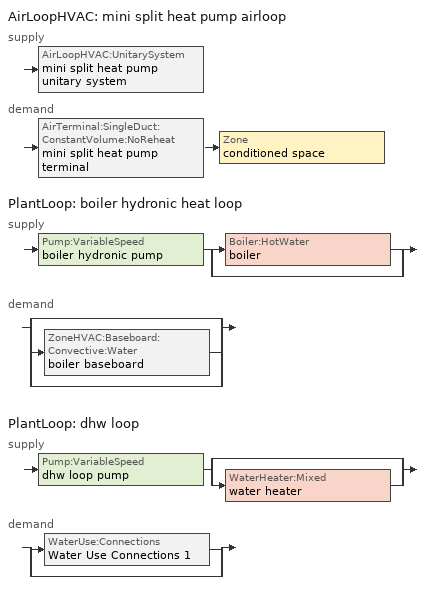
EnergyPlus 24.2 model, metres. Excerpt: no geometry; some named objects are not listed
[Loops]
AirLoopHVAC 'mini split heat pump airloop'
 supply: AirLoopHVAC:UnitarySystem 'mini split heat pump unitary system'
 demand: AirTerminal:SingleDuct:ConstantVolume:NoReheat 'mini split heat pump terminal' > Zone 'conditioned space'
PlantLoop 'boiler hydronic heat loop'
 supply: Pump:VariableSpeed 'boiler hydronic pump' > split
  | Boiler:HotWater 'boiler'
  | bypass
 demand: split
  | bypass
  | ZoneHVAC:Baseboard:Convective:Water 'boiler baseboard'
  | bypass
PlantLoop 'dhw loop'
 supply: Pump:VariableSpeed 'dhw loop pump' > split
  | bypass
  | WaterHeater:Mixed 'water heater'
 demand: split
  | WaterUse:Connections 'Water Use Connections 1'
  | bypass
[ZoneControl:Thermostat]
conditioned space Thermostat: Zone or ZoneList=conditioned space; Control Type Schedule=conditioned space Thermostat Schedule; Control 1=conditioned space temperature setpoint; Temperature Difference Between Cutout And Setpoint {deltaC}=0
[ThermostatSetpoint:DualSetpoint]
conditioned space temperature setpoint: Heating Setpoint Temperature Schedule=heating setpoint; Cooling Setpoint Temperature Schedule=cooling setpoint
[ZoneHVAC:Baseboard:Convective:Water]
boiler baseboard: Availability Schedule=Always On Discrete; Heating Design Capacity Method=HeatingDesignCapacity; Heating Design Capacity {W}=41600; Heating Design Capacity Per Floor Area {W/m2}=0; Fraction of Autosized Heating Design Capacity=0.8; U-Factor Times Area Value {W/K}=2995.2; Maximum Water Flow Rate {m3/s}=0.00179204; Convergence Tolerance=0.001
[AirTerminal:SingleDuct:ConstantVolume:NoReheat]
mini split heat pump terminal: Availability Schedule=Always On Discrete; Maximum Air Flow Rate {m3/s}=0.687155
[Zone equipment]
conditioned space: boiler baseboard, mini split heat pump terminal
[AirLoopHVAC]
mini split heat pump airloop: Design Supply Air Flow Rate {m3/s}=0.687155; Design Return Air Flow Fraction of Supply Air Flow=1
[Sizing:System]
mini split heat pump airloop: Type of Load to Size On=Sensible; Design Outdoor Air Flow Rate {m3/s}=Autosize; Central Heating Maximum System Air Flow Ratio=0.3; Preheat Design Temperature {C}=7; Preheat Design Humidity Ratio {kgWater/kgDryAir}=0.008; Precool Design Temperature {C}=12.8; Precool Design Humidity Ratio {kgWater/kgDryAir}=0.008; Central Cooling Design Supply Air Temperature {C}=12.8; Central Heating Design Supply Air Temperature {C}=16.7; Type of Zone Sum to Use=NonCoincident; 100% Outdoor Air in Cooling=Yes; 100% Outdoor Air in Heating=Yes; Central Cooling Design Supply Air Humidity Ratio {kgWater/kgDryAir}=0.0085; Central Heating Design Supply Air Humidity Ratio {kgWater/kgDryAir}=0.008; Cooling Supply Air Flow Rate Method=DesignDay; Cooling Supply Air Flow Rate {m3/s}=0; Cooling Supply Air Flow Rate Per Floor Area {m3/s-m2}=0.00996765; Cooling Fraction of Autosized Cooling Supply Air Flow Rate=1; Cooling Supply Air Flow Rate Per Unit Cooling Capacity {m3/s-W}=3.94755e-05; Heating Supply Air Flow Rate Method=DesignDay; Heating Supply Air Flow Rate {m3/s}=0; Heating Supply Air Flow Rate Per Floor Area {m3/s-m2}=0.00996765; Heating Fraction of Autosized Heating Supply Air Flow Rate=1; Heating Fraction of Autosized Cooling Supply Air Flow Rate=1; Heating Supply Air Flow Rate Per Unit Heating Capacity {m3/s-W}=3.15882e-05; System Outdoor Air Method=ZoneSum; Zone Maximum Outdoor Air Fraction=1; Cooling Design Capacity Method=CoolingDesignCapacity; Cooling Design Capacity {W}=Autosize; Cooling Design Capacity Per Floor Area {W/m2}=234.7; Fraction of Autosized Cooling Design Capacity=1; Heating Design Capacity Method=HeatingDesignCapacity; Heating Design Capacity {W}=Autosize; Heating Design Capacity Per Floor Area {W/m2}=157; Fraction of Autosized Heating Design Capacity=1; Central Cooling Capacity Control Method=OnOff; Occupant Diversity=Autosize
[AvailabilityManager:Scheduled]
mini split heat pump airloop Availability Manager: Schedule=Always On Discrete
[AirLoopHVAC:UnitarySystem]
mini split heat pump unitary system: Control Type=Load; Controlling Zone or Thermostat Location=conditioned space; Dehumidification Control Type=None; Availability Schedule=Always On Discrete; Supply Fan=mini split heat pump supply fan; Fan Placement=BlowThrough; Supply Air Fan Operating Mode Schedule=mini split heat pump auto fan schedule; Heating Coil=mini split heat pump htg coil; DX Heating Coil Sizing Ratio=1; Cooling Coil=mini split heat pump clg coil; Use DOAS DX Cooling Coil=No; Minimum Supply Air Temperature {C}=2; Latent Load Control=SensibleOnlyLoadControl; Cooling Supply Air Flow Rate Method=SupplyAirFlowRate; Cooling Supply Air Flow Rate {m3/s}=0.687155; Heating Supply Air Flow Rate Method=SupplyAirFlowRate; Heating Supply Air Flow Rate {m3/s}=0.687155; No Load Supply Air Flow Rate Method=SupplyAirFlowRate; No Load Supply Air Flow Rate {m3/s}=0; No Load Supply Air Flow Rate Control Set To Low Speed=Yes; Maximum Supply Air Temperature {C}=48.8889; Maximum Outdoor Dry-Bulb Temperature for Supplemental Heater Operation {C}=21; Ancillary On-Cycle Electric Power {W}=0; Ancillary Off-Cycle Electric Power {W}=0; Design Specification Multispeed Object=Unitary System Performance Multispeed 1
[Fan:SystemModel]
mini split heat pump supply fan: Availability Schedule=Always On Discrete; Design Maximum Air Flow Rate {m3/s}=0.846251; Speed Control Method=Discrete; Electric Power Minimum Flow Rate Fraction=0.2; Design Pressure Rise {Pa}=500; Motor Efficiency=1; Motor In Air Stream Fraction=1; Design Electric Power Consumption {W}=Autosize; Design Power Sizing Method=PowerPerFlow; Electric Power Per Unit Flow Rate {W/(m3/s)}=148.322; Electric Power Per Unit Flow Rate Per Unit Pressure {W/((m3/s)-Pa)}=1.66667; Fan Total Efficiency=0.7; Motor Loss Radiative Fraction=0; Number of Speeds=4; Speed Flow Fraction 1=0.20706; Speed Electric Power Fraction 1=0.00888; Speed Flow Fraction 2=0.252; Speed Electric Power Fraction 2=0.016; Speed Flow Fraction 3=0.812; Speed Electric Power Fraction 3=0.53539; Speed Flow Fraction 4=1; Speed Electric Power Fraction 4=1
[Coil:Heating:DX:MultiSpeed]
mini split heat pump htg coil: Availability Schedule=Always On Discrete; Minimum Outdoor Dry-Bulb Temperature for Compressor Operation {C}=-3.88889; Crankcase Heater Capacity {W}=50; Maximum Outdoor Dry-Bulb Temperature for Crankcase Heater Operation {C}=10; Defrost Energy Input Ratio Function of Temperature Curve=Defrosteir; Maximum Outdoor Dry-Bulb Temperature for Defrost Operation {C}=4.44444; Defrost Strategy=ReverseCycle; Defrost Control=Timed; Defrost Time Period Fraction=0.058333; Resistive Defrost Heater Capacity {W}=AutoSize; Apply Part Load Fraction to Speeds Greater than 1=No; Fuel Type=Electricity; Region number for Calculating HSPF=4; Number of Speeds=2; Speed Gross Rated Heating Capacity 1 {W}=3970.39; Speed Gross Rated Heating COP 1 {W/W}=4.13916; Speed Rated Air Flow Rate 1 {m3/s}=0.213232; Speed Rated Supply Air Fan Power Per Volume Flow Rate 2017 1 {W/(m3/s)}=773.3; Speed Rated Supply Air Fan Power Per Volume Flow Rate 2023 1 {W/(m3/s)}=934.4; Speed Heating Capacity Function of Temperature Curve Name 1=Heat-CAP-fT1; Speed Heating Capacity Function of Flow Fraction Curve Name 1=Heat-CAP-fFF1; Speed Energy Input Ratio Function of Temperature Curve Name 1=Heat-EIR-fT1; Speed Energy Input Ratio Function of Flow Fraction Curve Name 1=Heat-EIR-fFF1; Speed Part Load Fraction Correlation Curve Name 1=Heat-PLF-fPLR1; Speed Rated Waste Heat Fraction of Power Input 1=0.2; Speed Waste Heat Function of Temperature Curve Name 1=ConstantBiquadratic 1; Speed Gross Rated Heating Capacity 2 {W}=15638; Speed Gross Rated Heating COP 2 {W/W}=2.83907; Speed Rated Air Flow Rate 2 {m3/s}=0.846161; Speed Rated Supply Air Fan Power Per Volume Flow Rate 2017 2 {W/(m3/s)}=773.3; Speed Rated Supply Air Fan Power Per Volume Flow Rate 2023 2 {W/(m3/s)}=934.4; Speed Heating Capacity Function of Temperature Curve Name 2=Heat-CAP-fT2; Speed Heating Capacity Function of Flow Fraction Curve Name 2=Heat-CAP-fFF2; Speed Energy Input Ratio Function of Temperature Curve Name 2=Heat-EIR-fT2; Speed Energy Input Ratio Function of Flow Fraction Curve Name 2=Heat-EIR-fFF2; Speed Part Load Fraction Correlation Curve Name 2=Heat-PLF-fPLR2; Speed Rated Waste Heat Fraction of Power Input 2=0.2; Speed Waste Heat Function of Temperature Curve Name 2=ConstantBiquadratic 1
[Coil:Cooling:DX:MultiSpeed]
mini split heat pump clg coil: Availability Schedule=Always On Discrete; Condenser Type=AirCooled; Minimum Outdoor Dry-Bulb Temperature for Compressor Operation {C}=-25; Apply Part Load Fraction to Speeds Greater than 1=No; Apply Latent Degradation to Speeds Greater than 1=No; Crankcase Heater Capacity {W}=50; Maximum Outdoor Dry-Bulb Temperature for Crankcase Heater Operation {C}=10; Basin Heater Capacity {W/K}=0; Basin Heater Setpoint Temperature {C}=2; Fuel Type=Electricity; Number of Speeds=2; Speed Gross Rated Total Cooling Capacity 1 {W}=3265.11; Speed Gross Rated Sensible Heat Ratio 1=0.806404; Speed Gross Rated Cooling COP 1 {W/W}=3.60947; Speed Rated Air Flow Rate 1 {m3/s}=0.175206; Speed Rated Evaporator Fan Power Per Volume Flow Rate 2017 1 {W/(m3/s)}=773.3; Speed Rated Evaporator Fan Power Per Volume Flow Rate 2023 1 {W/(m3/s)}=934.4; Speed Total Cooling Capacity Function of Temperature Curve Name 1=Cool-CAP-fT1; Speed Total Cooling Capacity Function of Flow Fraction Curve Name 1=Cool-CAP-fFF1; Speed Energy Input Ratio Function of Temperature Curve Name 1=Cool-EIR-fT1; Speed Energy Input Ratio Function of Flow Fraction Curve Name 1=Cool-EIR-fFF1; Speed Part Load Fraction Correlation Curve Name 1=Cool-PLF-fPLR1; Speed Nominal Time for Condensate Removal to Begin 1 {s}=1000; Speed Ratio of Initial Moisture Evaporation Rate and Steady State Latent Capacity 1=1.5; Speed Maximum Cycling Rate 1 {cycles/hr}=3; Speed Latent Capacity Time Constant 1 {s}=45; Speed Rated Waste Heat Fraction of Power Input 1=0.2; Speed Waste Heat Function of Temperature Curve Name 1=ConstantBiquadratic; Speed Evaporative Condenser Effectiveness 1=0.9; Speed Evaporative Condenser Air Flow Rate 1 {m3/s}=AutoSize; Speed Rated Evaporative Condenser Pump Power Consumption 1 {W}=AutoSize; Speed Gross Rated Total Cooling Capacity 2 {W}=12867.2; Speed Gross Rated Sensible Heat Ratio 2=0.759942; Speed Gross Rated Cooling COP 2 {W/W}=2.78765; Speed Rated Air Flow Rate 2 {m3/s}=0.687083; Speed Rated Evaporator Fan Power Per Volume Flow Rate 2017 2 {W/(m3/s)}=773.3; Speed Rated Evaporator Fan Power Per Volume Flow Rate 2023 2 {W/(m3/s)}=934.4; Speed Total Cooling Capacity Function of Temperature Curve Name 2=Cool-CAP-fT2; Speed Total Cooling Capacity Function of Flow Fraction Curve Name 2=Cool-CAP-fFF2; Speed Energy Input Ratio Function of Temperature Curve Name 2=Cool-EIR-fT2; Speed Energy Input Ratio Function of Flow Fraction Curve Name 2=Cool-EIR-fFF2; Speed Part Load Fraction Correlation Curve Name 2=Cool-PLF-fPLR2; Speed Nominal Time for Condensate Removal to Begin 2 {s}=1000; Speed Ratio of Initial Moisture Evaporation Rate and Steady State Latent Capacity 2=1.5; Speed Maximum Cycling Rate 2 {cycles/hr}=3; Speed Latent Capacity Time Constant 2 {s}=45; Speed Rated Waste Heat Fraction of Power Input 2=0.2; Speed Waste Heat Function of Temperature Curve Name 2=ConstantBiquadratic; Speed Evaporative Condenser Effectiveness 2=0.9; Speed Evaporative Condenser Air Flow Rate 2 {m3/s}=AutoSize; Speed Rated Evaporative Condenser Pump Power Consumption 2 {W}=AutoSize
[UnitarySystemPerformance:Multispeed]
Unitary System Performance Multispeed 1: Number of Speeds for Heating=2; Number of Speeds for Cooling=2; Single Mode Operation=No; No Load Supply Air Flow Rate Ratio=1; Heating Speed Supply Air Flow Ratio 1=0.310345; Cooling Speed Supply Air Flow Ratio 1=0.255; Heating Speed Supply Air Flow Ratio 2=1.23153; Cooling Speed Supply Air Flow Ratio 2=1
[PlantLoop] Fluid Type=Water; Maximum Loop Temperature {C}=100; Minimum Loop Temperature {C}=0; Minimum Loop Flow Rate {m3/s}=0; Load Distribution Scheme=Optimal; Plant Loop Demand Calculation Scheme=SingleSetpoint; Common Pipe Simulation=None
Name | Plant Equipment Operation Scheme | Maximum Loop Flow Rate {m3/s} | Plant Loop Volume {m3}
boiler hydronic heat loop | boiler hydronic heat loop Operation Schemes | Autosize | Autocalculate
dhw loop | dhw loop Operation Schemes | 0.01 | 0.003
[Sizing:Plant] Loop Type=Heating; Sizing Option=NonCoincident; Zone Timesteps in Averaging Window=1; Coincident Sizing Factor Mode=None
Name | Design Loop Exit Temperature {C} | Loop Design Temperature Difference {deltaC}
boiler hydronic heat loop | 82.2222 | 11.1111
dhw loop | 55 | 5.55556
[Pump:VariableSpeed] Motor Efficiency=0.85; Fraction of Motor Inefficiencies to Fluid Stream=0; Coefficient 1 of the Part Load Performance Curve=0; Coefficient 2 of the Part Load Performance Curve=1; Coefficient 3 of the Part Load Performance Curve=0; Coefficient 4 of the Part Load Performance Curve=0; Design Minimum Flow Rate {m3/s}=0; Pump Control Type=Intermittent; Skin Loss Radiative Fraction=0.5; Design Power Sizing Method=PowerPerFlowPerPressure; Design Electric Power per Unit Flow Rate {W/(m3/s)}=348701.1; Design Shaft Power per Unit Flow Rate per Unit Head {W/((m3/s)-Pa)}=1.28205; Design Minimum Flow Rate Fraction=0
Name | Design Maximum Flow Rate {m3/s} | Design Pump Head {Pa} | Design Power Consumption {W}
boiler hydronic pump | 3.75e-05 | 20000 | 1
dhw loop pump | 0.01 | 1 | 0
[Boiler:HotWater]
boiler: Fuel Type=FuelOilNo2; Nominal Capacity {W}=41600; Nominal Thermal Efficiency=0.83; Efficiency Curve Temperature Evaluation Variable=LeavingBoiler; Normalized Boiler Efficiency Curve=NonCondensingBoilerEff; Design Water Flow Rate {m3/s}=Autosize; Minimum Part Load Ratio=0; Maximum Part Load Ratio=1; Optimum Part Load Ratio=1; Water Outlet Upper Temperature Limit {C}=99.9; Boiler Flow Mode=LeavingSetpointModulated; On Cycle Parasitic Electric Load {W}=0; Sizing Factor=1; Off Cycle Parasitic Fuel Load {W}=0
[SetpointManager:Scheduled] Control Variable=Temperature
Name | Schedule
boiler hydronic heat loop setpoint manager | boiler hydronic heat supply setpoint
Setpoint Manager Scheduled 1 | dhw temp
[PlantEquipmentOperationSchemes] Control Scheme Object Type 1=PlantEquipmentOperation:HeatingLoad; Control Scheme Schedule Name 1=Always On Discrete
Name | Control Scheme Name 1
boiler hydronic heat loop Operation Schemes | boiler hydronic heat loop Heating Operation Scheme
dhw loop Operation Schemes | dhw loop Heating Operation Scheme
[PlantEquipmentOperation:HeatingLoad] Load Range Lower Limit 1 {W}=0; Load Range Upper Limit 1 {W}=1000000000
Name | Range Equipment List Name 1
boiler hydronic heat loop Heating Operation Scheme | boiler hydronic heat loop Heating Equipment List
dhw loop Heating Operation Scheme | dhw loop Heating Equipment List
[PlantEquipmentList]
boiler hydronic heat loop Heating Equipment List: Boiler:HotWater, boiler
dhw loop Heating Equipment List: WaterHeater:Mixed, water heater
[WaterHeater:Mixed]
water heater: Tank Volume {m3}=0.00378541; Setpoint Temperature Schedule=water heater setpoint; Deadband Temperature Difference {deltaC}=0; Maximum Temperature Limit {C}=99; Heater Control Type=Modulate; Heater Maximum Capacity {W}=2.93071e+10; Heater Minimum Capacity {W}=0; Heater Ignition Minimum Flow Rate {m3/s}=0; Heater Ignition Delay {s}=0; Heater Fuel Type=FuelOilNo2; Heater Thermal Efficiency=0.368; Off Cycle Parasitic Fuel Consumption Rate {W}=0; Off Cycle Parasitic Fuel Type=Electricity; Off Cycle Parasitic Heat Fraction to Tank=0; On Cycle Parasitic Fuel Consumption Rate {W}=0; On Cycle Parasitic Fuel Type=Electricity; On Cycle Parasitic Heat Fraction to Tank=0; Ambient Temperature Indicator=Zone; Ambient Temperature Zone=conditioned space; Off Cycle Loss Coefficient to Ambient Temperature {W/K}=0; Off Cycle Loss Fraction to Zone=1; On Cycle Loss Coefficient to Ambient Temperature {W/K}=0; On Cycle Loss Fraction to Zone=1; Use Side Effectiveness=1; Source Side Effectiveness=1; Use Side Design Flow Rate {m3/s}=Autosize; Source Side Design Flow Rate {m3/s}=Autosize; Indirect Water Heating Recovery Time {hr}=1.5; Source Side Flow Control Mode=IndirectHeatPrimarySetpoint
[WaterHeater:Sizing]
water heater: Design Mode=PeakDraw; Time Storage Can Meet Peak Draw {hr}=0.538503; Time for Tank Recovery {hr}=0; Nominal Tank Volume for Autosizing Plant Connections {m3}=1
[WaterUse:Connections]
Water Use Connections 1: Drain Water Heat Exchanger Type=None; Drain Water Heat Exchanger Destination=Plant; Water Use Equipment Name 1=dhw fixtures; Water Use Equipment Name 2=dhw distribution waste; Water Use Equipment Name 3=clothes washer; Water Use Equipment Name 4=dishwasher
[WaterUse:Equipment]
Name | Peak Flow Rate {m3/s} | Flow Rate Fraction Schedule | Target Temperature Schedule
dhw fixtures | 4.47036e-06 | dhw fixtures schedule | mixed water temperature schedule
dhw distribution waste | 1.35522e-06 | dhw fixtures schedule | mixed water temperature schedule
clothes washer | 9.69919e-07 | clothes washer schedule
dishwasher | 2.90872e-07 | dishwasher schedule
[EnergyManagementSystem:GlobalVariable]
infil_program_Qfan
infil_program_Qinf
mini_split_heat_pump_airloop_Fan_RTF
natural_vent_program_Qnv
natural_vent_program_Qwhf
[EnergyManagementSystem:InternalVariable]
Name | Internal Data Index Key | Internal Data Type
boiler_hydronic_pump_rated_mfr | boiler hydronic pump | Pump Maximum Mass Flow Rate
mini_split_heat_pump_airloop_max_sup_fan_mfr | mini split heat pump supply fan | Fan Maximum Mass Flow Rate
[EnergyManagementSystem:Sensor]
Name | Output:Variable or Output:Meter Index Key | Output:Variable or Output:Meter
airflow_gain | infil flow | Infiltration Sensible Heat Gain Energy
airflow_gain_1 | natural vent flow | Infiltration Sensible Heat Gain Energy
airflow_gain_2 | whole house fan flow | Infiltration Sensible Heat Gain Energy
airflow_loss | infil flow | Infiltration Sensible Heat Loss Energy
airflow_loss_1 | natural vent flow | Infiltration Sensible Heat Loss Energy
airflow_loss_2 | whole house fan flow | Infiltration Sensible Heat Loss Energy
boiler_baseboard_s | boiler baseboard | Baseboard Total Heating Energy
boiler_hydronic_pump_mfr_s | boiler hydronic pump | Pump Mass Flow Rate
boiler_hydronic_pump_s | boiler hydronic pump | Pump Electricity Energy
boiler_plr_s | boiler | Boiler Part Load Ratio
clg_load_cond |  | Cooling:EnergyTransfer:Zone:CONDITIONED SPACE
clg_sp_s; clg_sp_s_1 | cooling setpoint | Schedule Value
clothes_dryer_exhaust_0_sch_s | clothes dryer exhaust 0 schedule | Schedule Value
conditioned_space_clg_unmet_s | conditioned space | Zone Cooling Setpoint Not Met Time
conditioned_space_htg_unmet_s | conditioned space | Zone Heating Setpoint Not Met Time
cool_season | cooling season schedule | Schedule Value
dhw_loss | water heater | Water Heater Heat Loss Energy
dhw_rtf | water heater | Water Heater Runtime Fraction
fridge_tin_s; tin_s; tin_s_1 | conditioned space | Zone Mean Air Temperature
htg_load_cond |  | Heating:EnergyTransfer:Zone:CONDITIONED SPACE
htg_sp_s; htg_sp_s_1 | heating setpoint | Schedule Value
ig_ee_conv | clothes dryer | Electric Equipment Convective Heating Energy
ig_ee_conv_1 | clothes washer | Electric Equipment Convective Heating Energy
ig_ee_conv_2 | cooking range | Electric Equipment Convective Heating Energy
ig_ee_conv_3 | dishwasher | Electric Equipment Convective Heating Energy
ig_ee_conv_4 | fridge | Electric Equipment Convective Heating Energy
ig_ee_conv_5 | misc plug loads | Electric Equipment Convective Heating Energy
ig_ee_conv_6 | whole house fan | Electric Equipment Convective Heating Energy
ig_ee_rad | clothes dryer | Electric Equipment Radiant Heating Energy
ig_ee_rad_1 | clothes washer | Electric Equipment Radiant Heating Energy
ig_ee_rad_2 | cooking range | Electric Equipment Radiant Heating Energy
ig_ee_rad_3 | dishwasher | Electric Equipment Radiant Heating Energy
ig_ee_rad_4 | fridge | Electric Equipment Radiant Heating Energy
ig_ee_rad_5 | misc plug loads | Electric Equipment Radiant Heating Energy
ig_ee_rad_6 | whole house fan | Electric Equipment Radiant Heating Energy
ig_lgt_conv | interior lighting | Lights Convective Heating Energy
ig_lgt_rad | interior lighting | Lights Radiant Heating Energy
ig_lgt_vis | interior lighting | Lights Visible Radiation Heating Energy
ig_oe_conv | clothes dryer 1 | Other Equipment Convective Heating Energy
ig_oe_conv_1 | cooking range 1 | Other Equipment Convective Heating Energy
ig_oe_conv_2 | general water use latent | Other Equipment Convective Heating Energy
ig_oe_conv_3 | general water use sensible | Other Equipment Convective Heating Energy
ig_oe_conv_4 | water heater energy adjustment1 | Other Equipment Convective Heating Energy
ig_oe_rad | clothes dryer 1 | Other Equipment Radiant Heating Energy
ig_oe_rad_1 | cooking range 1 | Other Equipment Radiant Heating Energy
ig_oe_rad_2 | general water use latent | Other Equipment Radiant Heating Energy
ig_oe_rad_3 | general water use sensible | Other Equipment Radiant Heating Energy
ig_oe_rad_4 | water heater energy adjustment1 | Other Equipment Radiant Heating Energy
ig_ppl_conv | occupants | People Convective Heating Energy
ig_ppl_rad | occupants | People Radiant Heating Energy
im_conv | furniture mass conditioned space 1 | Surface Inside Face Convection Heat Gain Energy
im_conv_1 | partition wall mass | Surface Inside Face Convection Heat Gain Energy
im_ig | furniture mass conditioned space 1 | Surface Inside Face Internal Gains Radiation Heat Gain Energy
im_ig_1 | partition wall mass | Surface Inside Face Internal Gains Radiation Heat Gain Energy
im_lgt | furniture mass conditioned space 1 | Surface Inside Face Lights Radiation Heat Gain Energy
im_lgt_1 | partition wall mass | Surface Inside Face Lights Radiation Heat Gain Energy
im_sol | furniture mass conditioned space 1 | Surface Inside Face Solar Radiation Heat Gain Energy
im_sol_1 | partition wall mass | Surface Inside Face Solar Radiation Heat Gain Energy
im_surf | furniture mass conditioned space 1 | Surface Inside Face Net Surface Thermal Radiation Heat Gain Energy
im_surf_1 | partition wall mass | Surface Inside Face Net Surface Thermal Radiation Heat Gain Energy
mech_vent_bath_fan_0_sch_s | mech vent bath fan 0 schedule | Schedule Value
mini_split_heat_pump_airloop_Fan_RTF_s | mini split heat pump supply fan | Fan Runtime Fraction Speed 1
mini_split_heat_pump_airloop_Fan_RTF_s_1 | mini split heat pump supply fan | Fan Runtime Fraction Speed 2
mini_split_heat_pump_airloop_Fan_RTF_s_2 | mini split heat pump supply fan | Fan Runtime Fraction Speed 3
mini_split_heat_pump_airloop_Fan_RTF_s_3 | mini split heat pump supply fan | Fan Runtime Fraction Speed 4
mini_split_heat_pump_clg_coil_s | mini split heat pump clg coil | Cooling Coil Total Cooling Energy
mini_split_heat_pump_htg_coil_s | mini split heat pump htg coil | Heating Coil Heating Energy
mini_split_heat_pump_supply_fan_s | mini split heat pump supply fan | Fan Electricity Energy
mv_conv | mech vent bath fan 0 | Electric Equipment Convective Heating Energy
mv_conv_1 | mech vent house fan | Electric Equipment Convective Heating Energy
mv_conv_2 | mech vent house fan cfis | Electric Equipment Convective Heating Energy
mv_conv_3 | mech vent house fan latent load | Other Equipment Convective Heating Energy
mv_conv_4 | mech vent house fan sensible load | Other Equipment Convective Heating Energy
mv_rad | mech vent bath fan 0 | Electric Equipment Radiant Heating Energy
mv_rad_1 | mech vent house fan | Electric Equipment Radiant Heating Energy
mv_rad_2 | mech vent house fan cfis | Electric Equipment Radiant Heating Energy
mv_rad_3 | mech vent house fan latent load | Other Equipment Radiant Heating Energy
mv_rad_4 | mech vent house fan sensible load | Other Equipment Radiant Heating Energy
natural_vent_s | natural vent schedule | Schedule Value
out_pb_s |  | Site Outdoor Air Barometric Pressure
out_wt_s |  | Site Outdoor Air Humidity Ratio
site_vw_s |  | Site Wind Speed
ss_back_out | Window1 | Surface Window Shortwave from Zone Back Out Window Heat Transfer Rate
ss_back_out_1 | Window10 | Surface Window Shortwave from Zone Back Out Window Heat Transfer Rate
ss_back_out_10 | Window7 | Surface Window Shortwave from Zone Back Out Window Heat Transfer Rate
ss_back_out_11 | Window9 | Surface Window Shortwave from Zone Back Out Window Heat Transfer Rate
ss_back_out_2 | Window11 | Surface Window Shortwave from Zone Back Out Window Heat Transfer Rate
ss_back_out_3 | Window13 | Surface Window Shortwave from Zone Back Out Window Heat Transfer Rate
ss_back_out_4 | Window15 | Surface Window Shortwave from Zone Back Out Window Heat Transfer Rate
ss_back_out_5 | Window2 | Surface Window Shortwave from Zone Back Out Window Heat Transfer Rate
ss_back_out_6 | Window3 | Surface Window Shortwave from Zone Back Out Window Heat Transfer Rate
ss_back_out_7 | Window4 | Surface Window Shortwave from Zone Back Out Window Heat Transfer Rate
ss_back_out_8 | Window5 | Surface Window Shortwave from Zone Back Out Window Heat Transfer Rate
ss_back_out_9 | Window6 | Surface Window Shortwave from Zone Back Out Window Heat Transfer Rate
ss_conv | Door1 | Surface Inside Face Convection Heat Gain Energy
ss_conv_1 | Door2 | Surface Inside Face Convection Heat Gain Energy
ss_conv_10 | Window4 | Surface Inside Face Convection Heat Gain Energy
ss_conv_11 | Window5 | Surface Inside Face Convection Heat Gain Energy
ss_conv_12 | Window6 | Surface Inside Face Convection Heat Gain Energy
ss_conv_13 | Window7 | Surface Inside Face Convection Heat Gain Energy
ss_conv_14 | Window9 | Surface Inside Face Convection Heat Gain Energy
ss_conv_2 | Door3 | Surface Inside Face Convection Heat Gain Energy
ss_conv_3 | Window1 | Surface Inside Face Convection Heat Gain Energy
ss_conv_4 | Window10 | Surface Inside Face Convection Heat Gain Energy
ss_conv_5 | Window11 | Surface Inside Face Convection Heat Gain Energy
ss_conv_6 | Window13 | Surface Inside Face Convection Heat Gain Energy
ss_conv_7 | Window15 | Surface Inside Face Convection Heat Gain Energy
ss_conv_8 | Window2 | Surface Inside Face Convection Heat Gain Energy
ss_conv_9 | Window3 | Surface Inside Face Convection Heat Gain Energy
ss_ig | Door1 | Surface Inside Face Internal Gains Radiation Heat Gain Energy
ss_ig_1 | Door2 | Surface Inside Face Internal Gains Radiation Heat Gain Energy
ss_ig_10 | Window4 | Surface Inside Face Internal Gains Radiation Heat Gain Energy
ss_ig_11 | Window5 | Surface Inside Face Internal Gains Radiation Heat Gain Energy
ss_ig_12 | Window6 | Surface Inside Face Internal Gains Radiation Heat Gain Energy
ss_ig_13 | Window7 | Surface Inside Face Internal Gains Radiation Heat Gain Energy
ss_ig_14 | Window9 | Surface Inside Face Internal Gains Radiation Heat Gain Energy
ss_ig_2 | Door3 | Surface Inside Face Internal Gains Radiation Heat Gain Energy
ss_ig_3 | Window1 | Surface Inside Face Internal Gains Radiation Heat Gain Energy
ss_ig_4 | Window10 | Surface Inside Face Internal Gains Radiation Heat Gain Energy
ss_ig_5 | Window11 | Surface Inside Face Internal Gains Radiation Heat Gain Energy
ss_ig_6 | Window13 | Surface Inside Face Internal Gains Radiation Heat Gain Energy
ss_ig_7 | Window15 | Surface Inside Face Internal Gains Radiation Heat Gain Energy
ss_ig_8 | Window2 | Surface Inside Face Internal Gains Radiation Heat Gain Energy
ss_ig_9 | Window3 | Surface Inside Face Internal Gains Radiation Heat Gain Energy
ss_lgt | Door1 | Surface Inside Face Lights Radiation Heat Gain Energy
ss_lgt_1 | Door2 | Surface Inside Face Lights Radiation Heat Gain Energy
ss_lgt_2 | Door3 | Surface Inside Face Lights Radiation Heat Gain Energy
ss_sol | Door1 | Surface Inside Face Solar Radiation Heat Gain Energy
ss_sol_1 | Door2 | Surface Inside Face Solar Radiation Heat Gain Energy
ss_sol_2 | Door3 | Surface Inside Face Solar Radiation Heat Gain Energy
ss_surf | Door1 | Surface Inside Face Net Surface Thermal Radiation Heat Gain Energy
ss_surf_1 | Door2 | Surface Inside Face Net Surface Thermal Radiation Heat Gain Energy
ss_surf_10 | Window4 | Surface Inside Face Net Surface Thermal Radiation Heat Gain Energy
ss_surf_11 | Window5 | Surface Inside Face Net Surface Thermal Radiation Heat Gain Energy
ss_surf_12 | Window6 | Surface Inside Face Net Surface Thermal Radiation Heat Gain Energy
ss_surf_13 | Window7 | Surface Inside Face Net Surface Thermal Radiation Heat Gain Energy
ss_surf_14 | Window9 | Surface Inside Face Net Surface Thermal Radiation Heat Gain Energy
ss_surf_2 | Door3 | Surface Inside Face Net Surface Thermal Radiation Heat Gain Energy
ss_surf_3 | Window1 | Surface Inside Face Net Surface Thermal Radiation Heat Gain Energy
ss_surf_4 | Window10 | Surface Inside Face Net Surface Thermal Radiation Heat Gain Energy
ss_surf_5 | Window11 | Surface Inside Face Net Surface Thermal Radiation Heat Gain Energy
ss_surf_6 | Window13 | Surface Inside Face Net Surface Thermal Radiation Heat Gain Energy
ss_surf_7 | Window15 | Surface Inside Face Net Surface Thermal Radiation Heat Gain Energy
ss_surf_8 | Window2 | Surface Inside Face Net Surface Thermal Radiation Heat Gain Energy
ss_surf_9 | Window3 | Surface Inside Face Net Surface Thermal Radiation Heat Gain Energy
ss_trans_in | Window1 | Surface Window Transmitted Solar Radiation Rate
ss_trans_in_1 | Window10 | Surface Window Transmitted Solar Radiation Rate
ss_trans_in_10 | Window7 | Surface Window Transmitted Solar Radiation Rate
ss_trans_in_11 | Window9 | Surface Window Transmitted Solar Radiation Rate
ss_trans_in_2 | Window11 | Surface Window Transmitted Solar Radiation Rate
ss_trans_in_3 | Window13 | Surface Window Transmitted Solar Radiation Rate
ss_trans_in_4 | Window15 | Surface Window Transmitted Solar Radiation Rate
ss_trans_in_5 | Window2 | Surface Window Transmitted Solar Radiation Rate
ss_trans_in_6 | Window3 | Surface Window Transmitted Solar Radiation Rate
ss_trans_in_7 | Window4 | Surface Window Transmitted Solar Radiation Rate
ss_trans_in_8 | Window5 | Surface Window Transmitted Solar Radiation Rate
ss_trans_in_9 | Window6 | Surface Window Transmitted Solar Radiation Rate
ss_trans_out | Window1 | Surface Inside Face Initial Transmitted Diffuse Transmitted Out Window Solar Radiation Rate
ss_trans_out_1 | Window10 | Surface Inside Face Initial Transmitted Diffuse Transmitted Out Window Solar Radiation Rate
ss_trans_out_10 | Window7 | Surface Inside Face Initial Transmitted Diffuse Transmitted Out Window Solar Radiation Rate
ss_trans_out_11 | Window9 | Surface Inside Face Initial Transmitted Diffuse Transmitted Out Window Solar Radiation Rate
ss_trans_out_2 | Window11 | Surface Inside Face Initial Transmitted Diffuse Transmitted Out Window Solar Radiation Rate
ss_trans_out_3 | Window13 | Surface Inside Face Initial Transmitted Diffuse Transmitted Out Window Solar Radiation Rate
ss_trans_out_4 | Window15 | Surface Inside Face Initial Transmitted Diffuse Transmitted Out Window Solar Radiation Rate
ss_trans_out_5 | Window2 | Surface Inside Face Initial Transmitted Diffuse Transmitted Out Window Solar Radiation Rate
ss_trans_out_6 | Window3 | Surface Inside Face Initial Transmitted Diffuse Transmitted Out Window Solar Radiation Rate
ss_trans_out_7 | Window4 | Surface Inside Face Initial Transmitted Diffuse Transmitted Out Window Solar Radiation Rate
ss_trans_out_8 | Window5 | Surface Inside Face Initial Transmitted Diffuse Transmitted Out Window Solar Radiation Rate
ss_trans_out_9 | Window6 | Surface Inside Face Initial Transmitted Diffuse Transmitted Out Window Solar Radiation Rate
s_conv | Floor1 | Surface Inside Face Convection Heat Gain Energy
s_conv_1 | Floor2 | Surface Inside Face Convection Heat Gain Energy
s_conv_10 | RimJoist2:0 | Surface Inside Face Convection Heat Gain Energy
s_conv_11 | RimJoist2:180 | Surface Inside Face Convection Heat Gain Energy
s_conv_12 | RimJoist2:270 | Surface Inside Face Convection Heat Gain Energy
s_conv_13 | RimJoist2:90 | Surface Inside Face Convection Heat Gain Energy
s_conv_14 | Roof2:0 | Surface Inside Face Convection Heat Gain Energy
s_conv_15 | Roof2:180 | Surface Inside Face Convection Heat Gain Energy
s_conv_16 | Roof2:270 | Surface Inside Face Convection Heat Gain Energy
s_conv_17 | Roof2:90 | Surface Inside Face Convection Heat Gain Energy
s_conv_18 | Roof3:0 | Surface Inside Face Convection Heat Gain Energy
s_conv_19 | Roof3:180 | Surface Inside Face Convection Heat Gain Energy
s_conv_2 | Floor3 | Surface Inside Face Convection Heat Gain Energy
s_conv_20 | Roof3:270 | Surface Inside Face Convection Heat Gain Energy
s_conv_21 | Roof3:90 | Surface Inside Face Convection Heat Gain Energy
s_conv_22 | Slab1 | Surface Inside Face Convection Heat Gain Energy
s_conv_23 | Slab2 | Surface Inside Face Convection Heat Gain Energy
s_conv_24 | Wall1:0 | Surface Inside Face Convection Heat Gain Energy
s_conv_25 | Wall1:180 | Surface Inside Face Convection Heat Gain Energy
s_conv_26 | Wall1:270 | Surface Inside Face Convection Heat Gain Energy
s_conv_27 | Wall1:90 | Surface Inside Face Convection Heat Gain Energy
s_conv_28 | Wall2:0 | Surface Inside Face Convection Heat Gain Energy
s_conv_29 | Wall2:180 | Surface Inside Face Convection Heat Gain Energy
s_conv_3 | FoundationWall1 | Surface Inside Face Convection Heat Gain Energy
s_conv_30 | Wall2:270 | Surface Inside Face Convection Heat Gain Energy
s_conv_31 | Wall2:90 | Surface Inside Face Convection Heat Gain Energy
s_conv_32 | Wall3:0 | Surface Inside Face Convection Heat Gain Energy
s_conv_33 | Wall3:180 | Surface Inside Face Convection Heat Gain Energy
s_conv_34 | Wall3:270 | Surface Inside Face Convection Heat Gain Energy
s_conv_35 | Wall3:90 | Surface Inside Face Convection Heat Gain Energy
s_conv_36 | Wall4:0 | Surface Inside Face Convection Heat Gain Energy
s_conv_37 | Wall4:180 | Surface Inside Face Convection Heat Gain Energy
s_conv_38 | Wall4:270 | Surface Inside Face Convection Heat Gain Energy
s_conv_39 | Wall4:90 | Surface Inside Face Convection Heat Gain Energy
s_conv_4 | inferred conditioned ceiling | Surface Inside Face Convection Heat Gain Energy
s_conv_5 | inferred conditioned floor | Surface Inside Face Convection Heat Gain Energy
s_conv_6 | RimJoist1:0 | Surface Inside Face Convection Heat Gain Energy
s_conv_7 | RimJoist1:180 | Surface Inside Face Convection Heat Gain Energy
s_conv_8 | RimJoist1:270 | Surface Inside Face Convection Heat Gain Energy
s_conv_9 | RimJoist1:90 | Surface Inside Face Convection Heat Gain Energy
s_ig | Floor1 | Surface Inside Face Internal Gains Radiation Heat Gain Energy
s_ig_1 | Floor2 | Surface Inside Face Internal Gains Radiation Heat Gain Energy
s_ig_10 | RimJoist2:0 | Surface Inside Face Internal Gains Radiation Heat Gain Energy
s_ig_11 | RimJoist2:180 | Surface Inside Face Internal Gains Radiation Heat Gain Energy
s_ig_12 | RimJoist2:270 | Surface Inside Face Internal Gains Radiation Heat Gain Energy
s_ig_13 | RimJoist2:90 | Surface Inside Face Internal Gains Radiation Heat Gain Energy
s_ig_14 | Roof2:0 | Surface Inside Face Internal Gains Radiation Heat Gain Energy
s_ig_15 | Roof2:180 | Surface Inside Face Internal Gains Radiation Heat Gain Energy
s_ig_16 | Roof2:270 | Surface Inside Face Internal Gains Radiation Heat Gain Energy
s_ig_17 | Roof2:90 | Surface Inside Face Internal Gains Radiation Heat Gain Energy
s_ig_18 | Roof3:0 | Surface Inside Face Internal Gains Radiation Heat Gain Energy
s_ig_19 | Roof3:180 | Surface Inside Face Internal Gains Radiation Heat Gain Energy
s_ig_2 | Floor3 | Surface Inside Face Internal Gains Radiation Heat Gain Energy
s_ig_20 | Roof3:270 | Surface Inside Face Internal Gains Radiation Heat Gain Energy
s_ig_21 | Roof3:90 | Surface Inside Face Internal Gains Radiation Heat Gain Energy
s_ig_22 | Slab1 | Surface Inside Face Internal Gains Radiation Heat Gain Energy
s_ig_23 | Slab2 | Surface Inside Face Internal Gains Radiation Heat Gain Energy
s_ig_24 | Wall1:0 | Surface Inside Face Internal Gains Radiation Heat Gain Energy
s_ig_25 | Wall1:180 | Surface Inside Face Internal Gains Radiation Heat Gain Energy
s_ig_26 | Wall1:270 | Surface Inside Face Internal Gains Radiation Heat Gain Energy
s_ig_27 | Wall1:90 | Surface Inside Face Internal Gains Radiation Heat Gain Energy
s_ig_28 | Wall2:0 | Surface Inside Face Internal Gains Radiation Heat Gain Energy
s_ig_29 | Wall2:180 | Surface Inside Face Internal Gains Radiation Heat Gain Energy
s_ig_3 | FoundationWall1 | Surface Inside Face Internal Gains Radiation Heat Gain Energy
s_ig_30 | Wall2:270 | Surface Inside Face Internal Gains Radiation Heat Gain Energy
s_ig_31 | Wall2:90 | Surface Inside Face Internal Gains Radiation Heat Gain Energy
s_ig_32 | Wall3:0 | Surface Inside Face Internal Gains Radiation Heat Gain Energy
s_ig_33 | Wall3:180 | Surface Inside Face Internal Gains Radiation Heat Gain Energy
s_ig_34 | Wall3:270 | Surface Inside Face Internal Gains Radiation Heat Gain Energy
s_ig_35 | Wall3:90 | Surface Inside Face Internal Gains Radiation Heat Gain Energy
s_ig_36 | Wall4:0 | Surface Inside Face Internal Gains Radiation Heat Gain Energy
s_ig_37 | Wall4:180 | Surface Inside Face Internal Gains Radiation Heat Gain Energy
s_ig_38 | Wall4:270 | Surface Inside Face Internal Gains Radiation Heat Gain Energy
s_ig_39 | Wall4:90 | Surface Inside Face Internal Gains Radiation Heat Gain Energy
s_ig_4 | inferred conditioned ceiling | Surface Inside Face Internal Gains Radiation Heat Gain Energy
s_ig_5 | inferred conditioned floor | Surface Inside Face Internal Gains Radiation Heat Gain Energy
s_ig_6 | RimJoist1:0 | Surface Inside Face Internal Gains Radiation Heat Gain Energy
s_ig_7 | RimJoist1:180 | Surface Inside Face Internal Gains Radiation Heat Gain Energy
s_ig_8 | RimJoist1:270 | Surface Inside Face Internal Gains Radiation Heat Gain Energy
s_ig_9 | RimJoist1:90 | Surface Inside Face Internal Gains Radiation Heat Gain Energy
s_lgt | Floor1 | Surface Inside Face Lights Radiation Heat Gain Energy
s_lgt_1 | Floor2 | Surface Inside Face Lights Radiation Heat Gain Energy
s_lgt_10 | RimJoist2:0 | Surface Inside Face Lights Radiation Heat Gain Energy
s_lgt_11 | RimJoist2:180 | Surface Inside Face Lights Radiation Heat Gain Energy
s_lgt_12 | RimJoist2:270 | Surface Inside Face Lights Radiation Heat Gain Energy
s_lgt_13 | RimJoist2:90 | Surface Inside Face Lights Radiation Heat Gain Energy
s_lgt_14 | Roof2:0 | Surface Inside Face Lights Radiation Heat Gain Energy
s_lgt_15 | Roof2:180 | Surface Inside Face Lights Radiation Heat Gain Energy
s_lgt_16 | Roof2:270 | Surface Inside Face Lights Radiation Heat Gain Energy
s_lgt_17 | Roof2:90 | Surface Inside Face Lights Radiation Heat Gain Energy
s_lgt_18 | Roof3:0 | Surface Inside Face Lights Radiation Heat Gain Energy
s_lgt_19 | Roof3:180 | Surface Inside Face Lights Radiation Heat Gain Energy
s_lgt_2 | Floor3 | Surface Inside Face Lights Radiation Heat Gain Energy
s_lgt_20 | Roof3:270 | Surface Inside Face Lights Radiation Heat Gain Energy
s_lgt_21 | Roof3:90 | Surface Inside Face Lights Radiation Heat Gain Energy
s_lgt_22 | Slab1 | Surface Inside Face Lights Radiation Heat Gain Energy
s_lgt_23 | Slab2 | Surface Inside Face Lights Radiation Heat Gain Energy
s_lgt_24 | Wall1:0 | Surface Inside Face Lights Radiation Heat Gain Energy
s_lgt_25 | Wall1:180 | Surface Inside Face Lights Radiation Heat Gain Energy
s_lgt_26 | Wall1:270 | Surface Inside Face Lights Radiation Heat Gain Energy
s_lgt_27 | Wall1:90 | Surface Inside Face Lights Radiation Heat Gain Energy
s_lgt_28 | Wall2:0 | Surface Inside Face Lights Radiation Heat Gain Energy
s_lgt_29 | Wall2:180 | Surface Inside Face Lights Radiation Heat Gain Energy
s_lgt_3 | FoundationWall1 | Surface Inside Face Lights Radiation Heat Gain Energy
s_lgt_30 | Wall2:270 | Surface Inside Face Lights Radiation Heat Gain Energy
s_lgt_31 | Wall2:90 | Surface Inside Face Lights Radiation Heat Gain Energy
s_lgt_32 | Wall3:0 | Surface Inside Face Lights Radiation Heat Gain Energy
s_lgt_33 | Wall3:180 | Surface Inside Face Lights Radiation Heat Gain Energy
s_lgt_34 | Wall3:270 | Surface Inside Face Lights Radiation Heat Gain Energy
s_lgt_35 | Wall3:90 | Surface Inside Face Lights Radiation Heat Gain Energy
s_lgt_36 | Wall4:0 | Surface Inside Face Lights Radiation Heat Gain Energy
s_lgt_37 | Wall4:180 | Surface Inside Face Lights Radiation Heat Gain Energy
s_lgt_38 | Wall4:270 | Surface Inside Face Lights Radiation Heat Gain Energy
s_lgt_39 | Wall4:90 | Surface Inside Face Lights Radiation Heat Gain Energy
s_lgt_4 | inferred conditioned ceiling | Surface Inside Face Lights Radiation Heat Gain Energy
s_lgt_5 | inferred conditioned floor | Surface Inside Face Lights Radiation Heat Gain Energy
s_lgt_6 | RimJoist1:0 | Surface Inside Face Lights Radiation Heat Gain Energy
s_lgt_7 | RimJoist1:180 | Surface Inside Face Lights Radiation Heat Gain Energy
s_lgt_8 | RimJoist1:270 | Surface Inside Face Lights Radiation Heat Gain Energy
s_lgt_9 | RimJoist1:90 | Surface Inside Face Lights Radiation Heat Gain Energy
s_sol | Floor1 | Surface Inside Face Solar Radiation Heat Gain Energy
s_sol_1 | Floor2 | Surface Inside Face Solar Radiation Heat Gain Energy
s_sol_10 | RimJoist2:0 | Surface Inside Face Solar Radiation Heat Gain Energy
s_sol_11 | RimJoist2:180 | Surface Inside Face Solar Radiation Heat Gain Energy
s_sol_12 | RimJoist2:270 | Surface Inside Face Solar Radiation Heat Gain Energy
s_sol_13 | RimJoist2:90 | Surface Inside Face Solar Radiation Heat Gain Energy
s_sol_14 | Roof2:0 | Surface Inside Face Solar Radiation Heat Gain Energy
s_sol_15 | Roof2:180 | Surface Inside Face Solar Radiation Heat Gain Energy
s_sol_16 | Roof2:270 | Surface Inside Face Solar Radiation Heat Gain Energy
s_sol_17 | Roof2:90 | Surface Inside Face Solar Radiation Heat Gain Energy
s_sol_18 | Roof3:0 | Surface Inside Face Solar Radiation Heat Gain Energy
s_sol_19 | Roof3:180 | Surface Inside Face Solar Radiation Heat Gain Energy
s_sol_2 | Floor3 | Surface Inside Face Solar Radiation Heat Gain Energy
s_sol_20 | Roof3:270 | Surface Inside Face Solar Radiation Heat Gain Energy
s_sol_21 | Roof3:90 | Surface Inside Face Solar Radiation Heat Gain Energy
s_sol_22 | Slab1 | Surface Inside Face Solar Radiation Heat Gain Energy
s_sol_23 | Slab2 | Surface Inside Face Solar Radiation Heat Gain Energy
s_sol_24 | Wall1:0 | Surface Inside Face Solar Radiation Heat Gain Energy
s_sol_25 | Wall1:180 | Surface Inside Face Solar Radiation Heat Gain Energy
s_sol_26 | Wall1:270 | Surface Inside Face Solar Radiation Heat Gain Energy
s_sol_27 | Wall1:90 | Surface Inside Face Solar Radiation Heat Gain Energy
s_sol_28 | Wall2:0 | Surface Inside Face Solar Radiation Heat Gain Energy
s_sol_29 | Wall2:180 | Surface Inside Face Solar Radiation Heat Gain Energy
s_sol_3 | FoundationWall1 | Surface Inside Face Solar Radiation Heat Gain Energy
s_sol_30 | Wall2:270 | Surface Inside Face Solar Radiation Heat Gain Energy
s_sol_31 | Wall2:90 | Surface Inside Face Solar Radiation Heat Gain Energy
s_sol_32 | Wall3:0 | Surface Inside Face Solar Radiation Heat Gain Energy
s_sol_33 | Wall3:180 | Surface Inside Face Solar Radiation Heat Gain Energy
s_sol_34 | Wall3:270 | Surface Inside Face Solar Radiation Heat Gain Energy
s_sol_35 | Wall3:90 | Surface Inside Face Solar Radiation Heat Gain Energy
s_sol_36 | Wall4:0 | Surface Inside Face Solar Radiation Heat Gain Energy
s_sol_37 | Wall4:180 | Surface Inside Face Solar Radiation Heat Gain Energy
s_sol_38 | Wall4:270 | Surface Inside Face Solar Radiation Heat Gain Energy
s_sol_39 | Wall4:90 | Surface Inside Face Solar Radiation Heat Gain Energy
s_sol_4 | inferred conditioned ceiling | Surface Inside Face Solar Radiation Heat Gain Energy
s_sol_5 | inferred conditioned floor | Surface Inside Face Solar Radiation Heat Gain Energy
s_sol_6 | RimJoist1:0 | Surface Inside Face Solar Radiation Heat Gain Energy
s_sol_7 | RimJoist1:180 | Surface Inside Face Solar Radiation Heat Gain Energy
s_sol_8 | RimJoist1:270 | Surface Inside Face Solar Radiation Heat Gain Energy
s_sol_9 | RimJoist1:90 | Surface Inside Face Solar Radiation Heat Gain Energy
s_surf | Floor1 | Surface Inside Face Net Surface Thermal Radiation Heat Gain Energy
s_surf_1 | Floor2 | Surface Inside Face Net Surface Thermal Radiation Heat Gain Energy
s_surf_10 | RimJoist2:0 | Surface Inside Face Net Surface Thermal Radiation Heat Gain Energy
s_surf_11 | RimJoist2:180 | Surface Inside Face Net Surface Thermal Radiation Heat Gain Energy
s_surf_12 | RimJoist2:270 | Surface Inside Face Net Surface Thermal Radiation Heat Gain Energy
s_surf_13 | RimJoist2:90 | Surface Inside Face Net Surface Thermal Radiation Heat Gain Energy
s_surf_14 | Roof2:0 | Surface Inside Face Net Surface Thermal Radiation Heat Gain Energy
s_surf_15 | Roof2:180 | Surface Inside Face Net Surface Thermal Radiation Heat Gain Energy
s_surf_16 | Roof2:270 | Surface Inside Face Net Surface Thermal Radiation Heat Gain Energy
s_surf_17 | Roof2:90 | Surface Inside Face Net Surface Thermal Radiation Heat Gain Energy
s_surf_18 | Roof3:0 | Surface Inside Face Net Surface Thermal Radiation Heat Gain Energy
s_surf_19 | Roof3:180 | Surface Inside Face Net Surface Thermal Radiation Heat Gain Energy
s_surf_2 | Floor3 | Surface Inside Face Net Surface Thermal Radiation Heat Gain Energy
s_surf_20 | Roof3:270 | Surface Inside Face Net Surface Thermal Radiation Heat Gain Energy
s_surf_21 | Roof3:90 | Surface Inside Face Net Surface Thermal Radiation Heat Gain Energy
s_surf_22 | Slab1 | Surface Inside Face Net Surface Thermal Radiation Heat Gain Energy
s_surf_23 | Slab2 | Surface Inside Face Net Surface Thermal Radiation Heat Gain Energy
s_surf_24 | Wall1:0 | Surface Inside Face Net Surface Thermal Radiation Heat Gain Energy
s_surf_25 | Wall1:180 | Surface Inside Face Net Surface Thermal Radiation Heat Gain Energy
s_surf_26 | Wall1:270 | Surface Inside Face Net Surface Thermal Radiation Heat Gain Energy
s_surf_27 | Wall1:90 | Surface Inside Face Net Surface Thermal Radiation Heat Gain Energy
s_surf_28 | Wall2:0 | Surface Inside Face Net Surface Thermal Radiation Heat Gain Energy
s_surf_29 | Wall2:180 | Surface Inside Face Net Surface Thermal Radiation Heat Gain Energy
s_surf_3 | FoundationWall1 | Surface Inside Face Net Surface Thermal Radiation Heat Gain Energy
s_surf_30 | Wall2:270 | Surface Inside Face Net Surface Thermal Radiation Heat Gain Energy
s_surf_31 | Wall2:90 | Surface Inside Face Net Surface Thermal Radiation Heat Gain Energy
s_surf_32 | Wall3:0 | Surface Inside Face Net Surface Thermal Radiation Heat Gain Energy
s_surf_33 | Wall3:180 | Surface Inside Face Net Surface Thermal Radiation Heat Gain Energy
s_surf_34 | Wall3:270 | Surface Inside Face Net Surface Thermal Radiation Heat Gain Energy
s_surf_35 | Wall3:90 | Surface Inside Face Net Surface Thermal Radiation Heat Gain Energy
s_surf_36 | Wall4:0 | Surface Inside Face Net Surface Thermal Radiation Heat Gain Energy
s_surf_37 | Wall4:180 | Surface Inside Face Net Surface Thermal Radiation Heat Gain Energy
s_surf_38 | Wall4:270 | Surface Inside Face Net Surface Thermal Radiation Heat Gain Energy
s_surf_39 | Wall4:90 | Surface Inside Face Net Surface Thermal Radiation Heat Gain Energy
s_surf_4 | inferred conditioned ceiling | Surface Inside Face Net Surface Thermal Radiation Heat Gain Energy
s_surf_5 | inferred conditioned floor | Surface Inside Face Net Surface Thermal Radiation Heat Gain Energy
s_surf_6 | RimJoist1:0 | Surface Inside Face Net Surface Thermal Radiation Heat Gain Energy
s_surf_7 | RimJoist1:180 | Surface Inside Face Net Surface Thermal Radiation Heat Gain Energy
s_surf_8 | RimJoist1:270 | Surface Inside Face Net Surface Thermal Radiation Heat Gain Energy
s_surf_9 | RimJoist1:90 | Surface Inside Face Net Surface Thermal Radiation Heat Gain Energy
tout_db; tout_db_1 | Environment | Site Outdoor Air Drybulb Temperature
tout_s | conditioned space | Zone Outdoor Air Drybulb Temperature
water_heater_energy | water heater | Water Heater FuelOilNo2 Rate
water_heater_off_cycle_parasitic | water heater | Water Heater Off Cycle Parasitic Electricity Rate
water_heater_on_cycle_parasitic | water heater | Water Heater On Cycle Parasitic Electricity Rate
win_s | conditioned space | Zone Air Humidity Ratio
[EnergyManagementSystem:Actuator]
Name | Actuated Component Unique | Actuated Component Type | Actuated Component Control Type
boiler_hydronic_pump_pressure_rise_act | boiler hydronic pump | Pump | Pump Pressure Rise
mini_split_heat_pump_supply_fan_pressure_rise_act | mini split heat pump supply fan | Fan | Fan Pressure Rise
mini_split_heat_pump_supply_fan_total_efficiency_act | mini split heat pump supply fan | Fan | Fan Total Efficiency
[Schedule:Constant]
Name | Hourly Value
Always On Discrete | 1
boiler hydronic heat supply setpoint | 82.2222
dhw temp; water heater setpoint | 55
mini split heat pump auto fan schedule | 0
mixed water temperature schedule | 40.5556
[Schedule:Day:Interval]
clothes washer schedule day: No, 01:00, 0.104651, 02:00, 0.0813953, 04:00, 0.0465116, 05:00, 0.0813953, 06:00, 0.127907, 07:00, 0.255814, 08:00, 0.569767, 09:00, 0.848837, 10:00, 1, 11:00, 0.976744, 12:00, 0.872093, 13:00, 0.77907, 14:00, 0.697674, 15:00, 0.569767, 16:00, 0.593023, 17:00, 0.581395, 21:00, 0.569767, 22:00, 0.546512, 23:00, 0.372093, 24:00, 0.197674
clothes washer schedule default day; dishwasher schedule default day; heating setpoint default day; cooling setpoint default day; dhw fixtures schedule default day: No, 24:00, 0
dishwasher schedule day: No, 01:00, 0.135135, 02:00, 0.0630631, 03:00, 0.045045, 05:00, 0.027027, 06:00, 0.0900901, 07:00, 0.18018, 08:00, 0.279279, 09:00, 0.522523, 10:00, 0.585586, 11:00, 0.504505, 12:00, 0.432432, 13:00, 0.378378, 14:00, 0.414414, 15:00, 0.324324, 17:00, 0.342342, 18:00, 0.441441, 19:00, 0.783784, 20:00, 1, 21:00, 0.810811, 22:00, 0.603604, 23:00, 0.396396, 24:00, 0.279279
heating setpoint day: No, 07:00, 18, 23:00, 21, 24:00, 18
cooling setpoint day: No, 24:00, 25
dhw fixtures schedule day: No, 01:00, 0.139535, 02:00, 0.0697674, 03:00, 0.0465116, 04:00, 0.0581395, 05:00, 0.116279, 06:00, 0.395349, 07:00, 0.906977, 08:00, 1, 09:00, 0.930233, 10:00, 0.77907, 11:00, 0.651163, 12:00, 0.546512, 13:00, 0.465116, 14:00, 0.406977, 15:00, 0.383721, 16:00, 0.360465, 17:00, 0.44186, 18:00, 0.593023, 20:00, 0.697674, 21:00, 0.639535, 22:00, 0.55814, 23:00, 0.44186, 24:00, 0.302326
[Schedule:Week:Daily]
clothes washer schedule Week Rule - Jan1-Dec31: clothes washer schedule day, clothes washer schedule day, clothes washer schedule day, clothes washer schedule day, clothes washer schedule day, clothes washer schedule day, clothes washer schedule day, clothes washer schedule default day, clothes washer schedule default day, clothes washer schedule default day, clothes washer schedule default day, clothes washer schedule default day
dishwasher schedule Week Rule - Jan1-Dec31: dishwasher schedule day, dishwasher schedule day, dishwasher schedule day, dishwasher schedule day, dishwasher schedule day, dishwasher schedule day, dishwasher schedule day, dishwasher schedule default day, dishwasher schedule default day, dishwasher schedule default day, dishwasher schedule default day, dishwasher schedule default day
heating setpoint Week Rule - Jan1-Dec31: heating setpoint day, heating setpoint day, heating setpoint day, heating setpoint day, heating setpoint day, heating setpoint day, heating setpoint day, heating setpoint default day, heating setpoint default day, heating setpoint default day, heating setpoint default day, heating setpoint default day
cooling setpoint Week Rule - Jan1-Dec31: cooling setpoint day, cooling setpoint day, cooling setpoint day, cooling setpoint day, cooling setpoint day, cooling setpoint day, cooling setpoint day, cooling setpoint default day, cooling setpoint default day, cooling setpoint default day, cooling setpoint default day, cooling setpoint default day
dhw fixtures schedule Week Rule - Jan1-Dec31: dhw fixtures schedule day, dhw fixtures schedule day, dhw fixtures schedule day, dhw fixtures schedule day, dhw fixtures schedule day, dhw fixtures schedule day, dhw fixtures schedule day, dhw fixtures schedule default day, dhw fixtures schedule default day, dhw fixtures schedule default day, dhw fixtures schedule default day, dhw fixtures schedule default day
[Schedule:Year]
clothes washer schedule: clothes washer schedule Week Rule - Jan1-Dec31, 1, 1, 12, 31
dishwasher schedule: dishwasher schedule Week Rule - Jan1-Dec31, 1, 1, 12, 31
heating setpoint: heating setpoint Week Rule - Jan1-Dec31, 1, 1, 12, 31
cooling setpoint: cooling setpoint Week Rule - Jan1-Dec31, 1, 1, 12, 31
dhw fixtures schedule: dhw fixtures schedule Week Rule - Jan1-Dec31, 1, 1, 12, 31
[Schedule:Compact]
conditioned space Thermostat Schedule: Through: 12/31, For: AllDays, Until: 24:00, 4
[Curve:Biquadratic] Coefficient2 x=0; Coefficient3 x**2=0; Coefficient4 y=0; Coefficient5 y**2=0; Coefficient6 x*y=0
Name | Coefficient1 Constant | Minimum Value of x {BasedOnField A2} | Maximum Value of x {BasedOnField A2} | Minimum Value of y {BasedOnField A3} | Maximum Value of y {BasedOnField A3}
Defrosteir | 0.1528 | -100 | 100 | -100 | 100
ConstantBiquadratic 1; ConstantBiquadratic | 1 | 0 | 1 | 0 | 1
[Table:Lookup]
Heat-CAP-fT1: Heat-CAP-fT1 Independent Variable List, None, 1, 0, Dimensionless, 0.642628, 0.664506, 0.688904, 0.716239, 0.747028, 0.781924, 0.821757, 0.862055, 0.908043, 0.960977, 1.02252, 1.07815, 1.14183, 0.611198, 0.634195, 0.659662, 0.688017, 0.719783, 0.755613, 0.796342, 0.837404, 0.884128, 0.937773, 1, 1.05615, 1.12034, 0.579769, 0.603885, 0.630419, 0.659795, 0.692537, 0.729302, 0.770927, 0.812752, 0.860213, 0.914569, 0.977482, 1.03415, 1.09885
Heat-EIR-fT1: Heat-EIR-fT1 Independent Variable List, None, 1, 0, Dimensionless, 1.61177, 1.53247, 1.45342, 1.37466, 1.29632, 1.21854, 1.14152, 1.07412, 1.00787, 0.943184, 0.88061, 0.833518, 0.788462, 1.86129, 1.77106, 1.68084, 1.59061, 1.50039, 1.41016, 1.31993, 1.23995, 1.15997, 1.07998, 1, 0.937358, 0.874716, 2.14475, 2.04296, 1.94096, 1.83868, 1.73602, 1.63284, 1.52892, 1.43592, 1.34177, 1.24601, 1.14801, 1.06917, 0.988031
Heat-CAP-fT2: Heat-CAP-fT2 Independent Variable List, None, 1, 0, Dimensionless, 0.411884, 0.495597, 0.591663, 0.703133, 0.796301, 0.901869, 1.02252, 1.21106, 0.391739, 0.474822, 0.570362, 0.681387, 0.77427, 0.879583, 1, 1.18827, 0.371595, 0.454048, 0.549062, 0.659641, 0.75224, 0.857297, 0.977482, 1.16548
Heat-EIR-fT2: Heat-EIR-fT2 Independent Variable List, None, 1, 0, Dimensionless, 1.30805, 1.22089, 1.13493, 1.05088, 0.991525, 0.934473, 0.88061, 0.816023, 1.51055, 1.41208, 1.3136, 1.21513, 1.14342, 1.07171, 1, 0.905292, 1.7406, 1.6309, 1.52012, 1.40752, 1.3237, 1.23753, 1.14801, 1.02257
Cool-CAP-fT1: Cool-CAP-fT1 Independent Variable List, None, 1, 0, Dimensionless, 1.18719, 1.12922, 1.08522, 1.05073, 1.03044, 1.01286, 0.996592, 0.982348, 1.30486, 1.216, 1.15001, 1.09908, 1.06942, 1.0439, 1.02044, 1, 1.80479, 1.68217, 1.59202, 1.52292, 1.48287, 1.44852, 1.41702, 1.38965
Cool-EIR-fT1: Cool-EIR-fT1 Independent Variable List, None, 1, 0, Dimensionless, 0.409965, 0.514646, 0.617382, 0.716973, 0.786142, 0.854291, 0.925753, 0.996522, 0.493113, 0.578602, 0.664092, 0.749581, 0.810322, 0.871063, 0.935532, 1, 0.221497, 0.268719, 0.330348, 0.397191, 0.445742, 0.494521, 0.54627, 0.597866
Cool-CAP-fT2: Cool-CAP-fT2 Independent Variable List, None, 1, 0, Dimensionless, 1.00322, 0.996255, 0.991386, 0.987907, 0.986082, 0.984604, 0.983359, 0.982348, 1.10265, 1.07308, 1.05078, 1.03336, 1.02342, 1.01478, 1.00692, 1, 1.52511, 1.48446, 1.45463, 1.43186, 1.41908, 1.40811, 1.39824, 1.38965
Cool-EIR-fT2: Cool-EIR-fT2 Independent Variable List, None, 1, 0, Dimensionless, 0.426994, 0.530855, 0.632757, 0.731383, 0.797732, 0.863046, 0.930133, 0.996522, 0.513596, 0.597279, 0.680963, 0.764647, 0.822318, 0.87999, 0.939995, 1, 0.230698, 0.277152, 0.338417, 0.405174, 0.452265, 0.499589, 0.548805, 0.597866
[Table:IndependentVariableList]
Heat-CAP-fT1 Independent Variable List: dry_bulb_temp_in, dry_bulb_temp_out 4
Heat-EIR-fT1 Independent Variable List: dry_bulb_temp_in 1, dry_bulb_temp_out 5
Heat-CAP-fT2 Independent Variable List: dry_bulb_temp_in 2, dry_bulb_temp_out 6
Heat-EIR-fT2 Independent Variable List: dry_bulb_temp_in 3, dry_bulb_temp_out 7
Cool-CAP-fT1 Independent Variable List: wet_bulb_temp_in, dry_bulb_temp_out
Cool-EIR-fT1 Independent Variable List: wet_bulb_temp_in 1, dry_bulb_temp_out 1
Cool-CAP-fT2 Independent Variable List: wet_bulb_temp_in 2, dry_bulb_temp_out 2
Cool-EIR-fT2 Independent Variable List: wet_bulb_temp_in 3, dry_bulb_temp_out 3
[Table:IndependentVariable]
dry_bulb_temp_in; dry_bulb_temp_in 1; dry_bulb_temp_in 2; dry_bulb_temp_in 3: Linear, Constant, -100, 100, Dimensionless, 15.5556, 21.1111, 26.6667
dry_bulb_temp_out 4; dry_bulb_temp_out 5: Linear, Constant, -100, 100, Dimensionless, -15, -13.6199, -12.0915, -10.3898, -8.48348, -6.33317, -3.88889, -1.42463, 1.37946, 4.59889, 8.33333, 11.7031, 15.5556
dry_bulb_temp_out 6; dry_bulb_temp_out 7: Linear, Constant, -100, 100, Dimensionless, -15, -11.8129, -8.14789, -3.88889, -0.325829, 3.71405, 8.33333, 15.5556
wet_bulb_temp_in; wet_bulb_temp_in 1; wet_bulb_temp_in 2; wet_bulb_temp_in 3: Linear, Constant, -100, 100, Dimensionless, 10, 19.4444, 26.6667
dry_bulb_temp_out; dry_bulb_temp_out 1: Linear, Constant, -100, 100, Dimensionless, 12.7778, 19.2553, 24.0651, 27.7778, 29.9396, 31.8, 33.5103, 35
dry_bulb_temp_out 2; dry_bulb_temp_out 3: Linear, Constant, -100, 100, Dimensionless, 12.7778, 19.1789, 24.0067, 27.7778, 29.9299, 31.8, 33.5021, 35
[Curve:Quadratic] Coefficient3 x**2=0; Minimum Value of x {BasedOnField A2}=0
Name | Coefficient1 Constant | Coefficient2 x | Maximum Value of x {BasedOnField A2} | Minimum Curve Output {BasedOnField A3} | Maximum Curve Output {BasedOnField A3}
Heat-CAP-fFF1; Heat-EIR-fFF1; Heat-CAP-fFF2; Heat-EIR-fFF2; Cool-CAP-fFF1; Cool-EIR-fFF1; Cool-CAP-fFF2; Cool-EIR-fFF2 | 1 | 0 | 2 | 0 | 2
Heat-PLF-fPLR1; Heat-PLF-fPLR2; Cool-PLF-fPLR1; Cool-PLF-fPLR2 | 0.75 | 0.25 | 1 | 0.7 | 1
[Curve:Bicubic]
NonCondensingBoilerEff: Coefficient1 Constant=1.11172; Coefficient2 x=0.0786141; Coefficient3 x**2=-0.400426; Coefficient4 y=0; Coefficient5 y**2=-0.000156783; Coefficient6 x*y=0.0093846; Coefficient7 x**3=0.234258; Coefficient8 y**3=1.32927e-06; Coefficient9 x**2*y=-0.0044467; Coefficient10 x*y**2=-1.22498e-05; Minimum Value of x {BasedOnField A2}=0.1; Maximum Value of x {BasedOnField A2}=1; Minimum Value of y {BasedOnField A3}=20; Maximum Value of y {BasedOnField A3}=80
